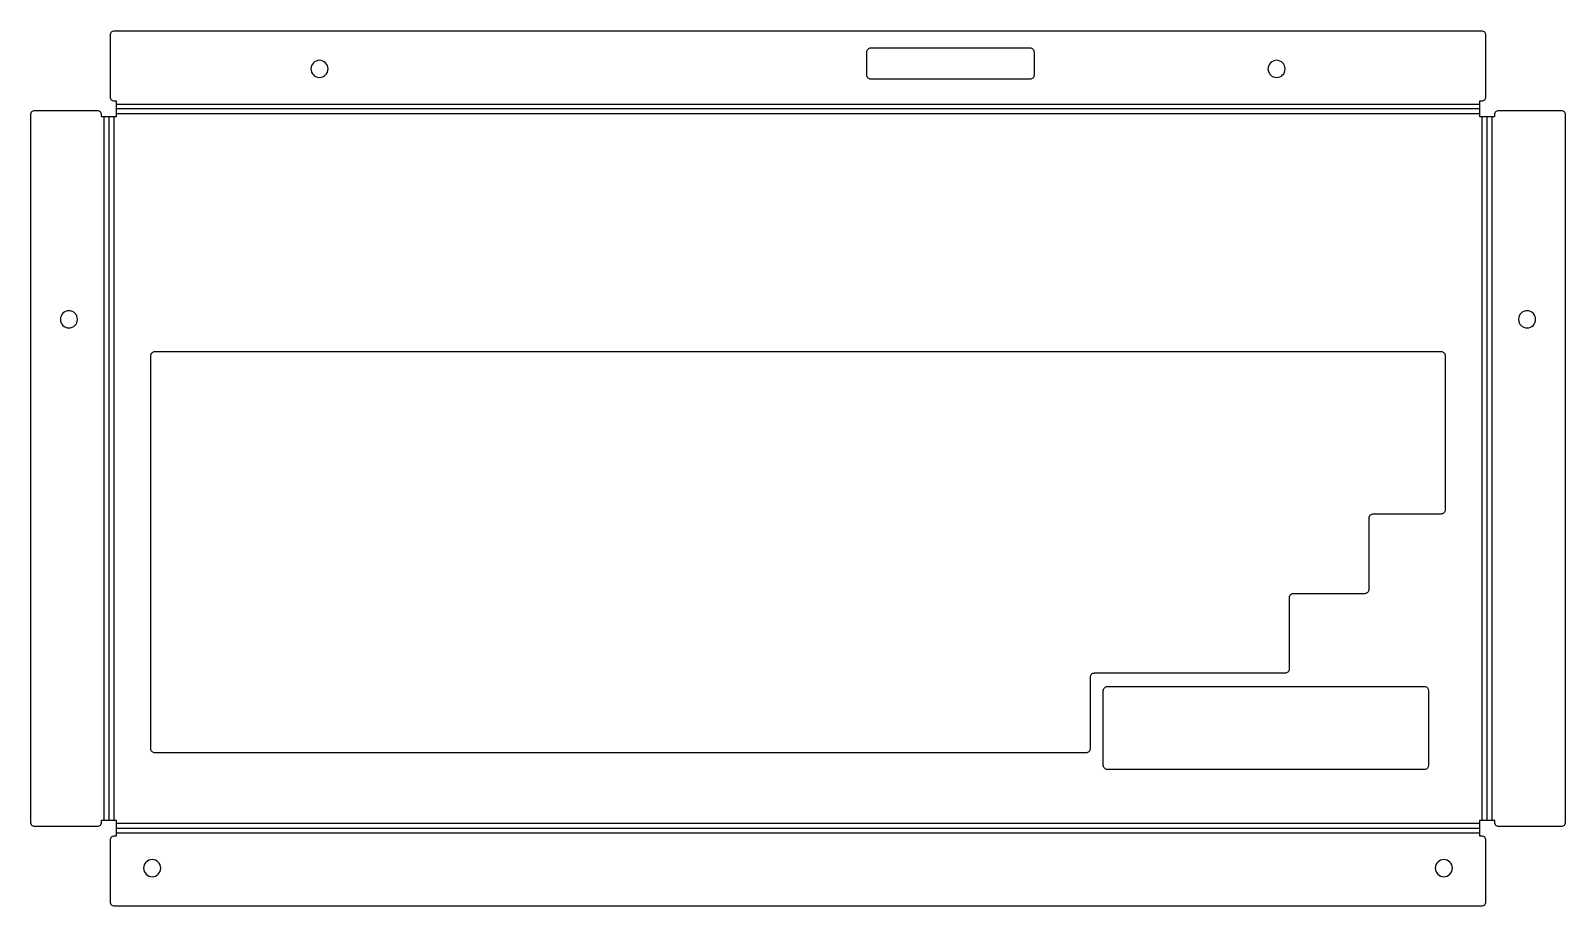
# Model space of a CAD drawing. Header units: millimetres. Extents: x -20 to 347, y 0 to 209.
import ezdxf

# ---------------------------------------------------------------- set-up
doc = ezdxf.new("R2010")
doc.units = ezdxf.units.MM

msp = doc.modelspace()

# ---------------------------------------------------------------- linework, layer by layer
at = {"layer": 'BEND'}
for p, q in [((-1.35, 188.95), (-1.35, 20.54)), ((326.44, 190.78), (0.48, 190.78)), ((328.27, 20.54), (328.27, 188.95)), ((0.48, 18.71), (326.44, 18.71))]:
    msp.add_line(p, q, dxfattribs=at)
at = {"layer": 'BEND_EXTENT'}
for p, q in [((0.48, 191.95), (326.44, 191.95)), ((-2.52, 20.54), (-2.52, 188.95)), ((-0.18, 188.95), (-0.18, 20.54)), ((326.44, 189.61), (0.48, 189.61)), ((327.1, 20.54), (327.1, 188.95)), ((329.44, 188.95), (329.44, 20.54)), ((0.48, 19.88), (326.44, 19.88)), ((326.44, 17.54), (0.48, 17.54))]:
    msp.add_line(p, q, dxfattribs=at)
at = {"layer": 'INTERIOR_PROFILES'}
for points in [[(180.92, 205.37), (218.92, 205.37, -0.414214), (219.92, 204.37), (219.92, 198.87, -0.414214), (218.92, 197.87), (180.92, 197.87, -0.414214), (179.92, 198.87), (179.92, 204.37, -0.414214)], [(280.94, 73.8), (280.94, 56.75, -0.414214), (279.94, 55.75), (234.31, 55.75, 0.414214), (233.31, 54.75), (233.31, 37.7, -0.414214), (232.31, 36.7), (9.68, 36.7, -0.414214), (8.68, 37.7), (8.68, 131.75, -0.414214), (9.68, 132.75), (317.24, 132.75, -0.414214), (318.24, 131.75), (318.24, 94.85, -0.414214), (317.24, 93.85), (300.99, 93.85, 0.414214), (299.99, 92.85), (299.99, 75.8, -0.414214), (298.99, 74.8), (281.94, 74.8, 0.414214)], [(236.48, 33.74), (236.48, 51.59, -0.414214), (237.48, 52.59), (313.28, 52.59, -0.414214), (314.28, 51.59), (314.28, 33.74, -0.414214), (313.28, 32.74), (237.48, 32.74, -0.414214)]]:
    msp.add_lwpolyline(points, format="xyb", close=True, dxfattribs=at)
at = {"layer": 'INTERIOR_PROFILES', "extrusion": (0, 0, -1)}
for centre in [(-49, 200.35), (-277.92, 200.35), (10.92, 140.43), (-337.84, 140.43), (-9, 9.14), (-317.92, 9.14)]:
    msp.add_circle(centre, 2.05, dxfattribs=at)
at = {"layer": 'OUTER_PROFILES'}
msp.add_lwpolyline([(346.98, 20.06, -0.414214), (345.98, 19.06), (331.1, 19.06, -0.414214), (330.1, 20.06), (330.1, 20.54), (326.44, 20.54), (326.44, 16.88), (326.92, 16.88, -0.414214), (327.92, 15.88), (327.92, 1, -0.414214), (326.92, 0), (0, 0, -0.414214), (-1, 1), (-1, 15.88, -0.414214), (0, 16.88), (0.48, 16.88), (0.48, 20.54), (-3.18, 20.54), (-3.18, 20.06, -0.414214), (-4.18, 19.06), (-19.06, 19.06, -0.414214), (-20.06, 20.06), (-20.06, 189.43, -0.414214), (-19.06, 190.43), (-4.18, 190.43, -0.414214), (-3.18, 189.43), (-3.18, 188.95), (0.48, 188.95), (0.48, 192.61), (0, 192.61, -0.414214), (-1, 193.61), (-1, 208.49, -0.414214), (0, 209.49), (326.92, 209.49, -0.414214), (327.92, 208.49), (327.92, 193.61, -0.414214), (326.92, 192.61), (326.44, 192.61), (326.44, 188.95), (330.1, 188.95), (330.1, 189.43, -0.414214), (331.1, 190.43), (345.98, 190.43, -0.414214), (346.98, 189.43)], format="xyb", close=True, dxfattribs=at)

doc.saveas('drawing.dxf')
